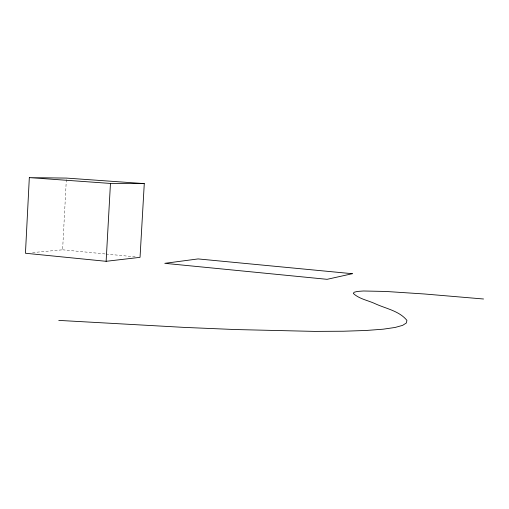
<?xml version="1.0" encoding="UTF-8"?>
<svg xmlns="http://www.w3.org/2000/svg" width="509" height="509" viewBox="0 0 509 509"><rect width="100%" height="100%" fill="white"/><g stroke="black" fill="none" stroke-linecap="round" stroke-linejoin="round"><path stroke-width="0.38" stroke-dasharray="2.54 1.91" d="M32.563 252.591L62.601 249.804L66.374 178.869M62.601 249.804L105.268 253.953M106.063 254.029L136.088 256.95"/><path stroke-width="0.76" d="M29.325 177.616L25.45 253.247L106.127 261.308L140.039 257.338L144.276 183.609L66.418 178.086L29.325 177.616L110.459 183.437L144.276 183.609M106.127 261.308L110.459 183.437M58.758 320.396L184.36 327.402L235.26 329.539L314.365 331.384L343.403 331.232L366.13 330.475L383.156 329.189L395.105 327.459L402.625 325.366L406.354 322.992L406.92 320.396C399.234 310.853 385.828 308.645 375.133 303.695C367.931 300.355 359.252 298.987 353.341 293.458L354.099 292.261L357.343 291.434L363.439 290.995L385.669 291.447L424.226 293.967L483.55 298.999M352.336 273.708L327.096 279.32L164.808 263.331L198.09 258.922L352.336 273.708"/></g></svg>
